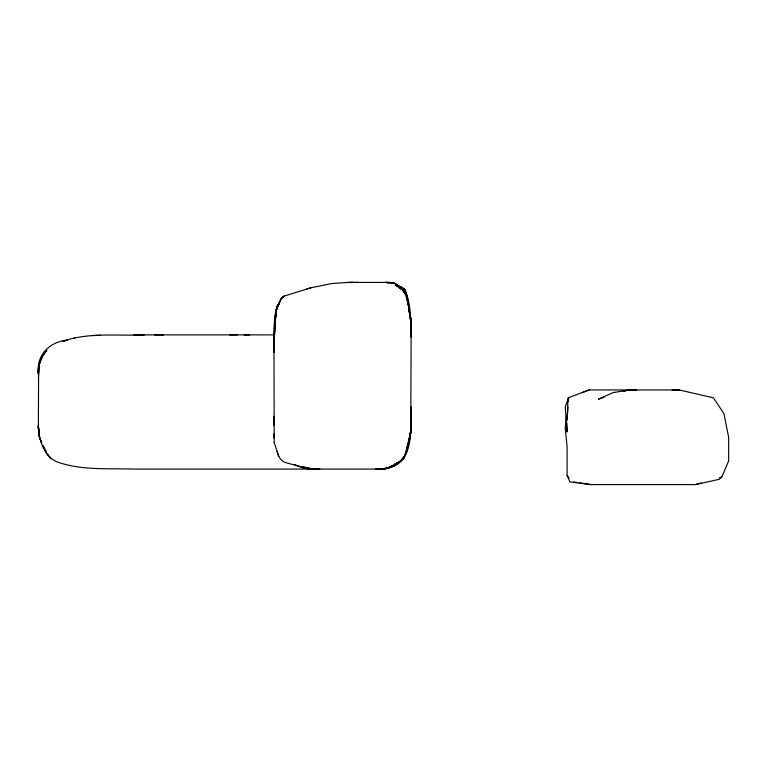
<?xml version="1.0" encoding="UTF-8"?>
<svg xmlns="http://www.w3.org/2000/svg" width="767" height="767" viewBox="0 0 767 767"><rect width="100%" height="100%" fill="white"/><g stroke="black" fill="none" stroke-linecap="round" stroke-linejoin="round"><path stroke-width="1.15" d="M273.934 347.413L273.944 345.658M273.838 350.298L273.963 340.174L274.202 442.645M407.613 300.012C406.155 291.431 398.552 282.774 389.454 282.409L346.866 282.457L331.728 283.55L310.894 287.807L284.26 296.081C269.802 309.437 275.727 334.038 273.838 351.948M411.141 414.218L410.805 424.132M411.141 406.932L410.949 415.081L411.141 407.296M411.141 420.968L410.661 432.252L409.175 440.028L410.661 432.252L411.141 420.968C410.824 438.542 410.096 463.91 388.342 467.774M273.944 341.948L273.838 352.417L274.912 324.729M409.482 439.501L410.767 431.591L411.141 419.252M411.141 418.792L410.767 431.591L409.444 439.788M411.141 417.114L410.767 428.341L411.141 414.611M410.767 431.591L411.141 331.248L410.728 319.177L407.143 297.701L410.767 319.887L411.141 334.623M274.27 334.23L273.924 342.533L276.264 309.81L275.027 323.789M38.35 372.551C36.25 354.575 50.651 341.296 67.678 340.078L62.894 341.344C88.962 332.034 117.322 336.138 144.378 334.872M38.35 372.724L38.647 365.917L38.35 427.392C39.098 440.45 44.17 456.691 57.285 461.955C81.714 470.622 107.936 468.273 133.391 469.068L380.72 469.068C393.72 469.02 406.961 459.452 407.833 445.828L406.136 452.444L403.672 458.292M274.356 333.156L273.953 342.494L275.612 313.837L277.501 305.525L276.13 310.204L275.353 317.624L276.379 309.082L278.766 303.866L276.858 307.893M411.141 422.416L410.566 433.959L406.155 452.338M42.942 355.466L46.845 350.26C41.734 356.051 38.302 363.577 38.35 371.372L39.817 361.746L38.647 366.262M38.35 373.337L38.647 368.237L38.35 374.104L38.714 370.739M273.963 335.936L274.519 327.221L274.394 329.139M275.123 321.574L275.631 314.614L275.046 321.661M38.35 371.372L38.858 365.274L42.358 357.125M410.767 430.939L408.955 441.121L406.174 450.133M567.983 407.066L567.091 420.191L568.079 397.843L589.161 389.952L679.303 389.952L713.463 397.843L723.904 413.614L728.65 437.276L728.65 460.938L721.814 477.026L719.158 479.337L695.439 484.591L591.06 484.591L569.977 481.964L567.091 475.396L567.091 446.48L565.231 428.072L566.458 416.654M568.385 401.103L568.625 397.527L565.231 407.047L567.091 432.022L566.803 422.588M275.037 321.747L276.379 309.082L279.754 302.582M38.35 376.818L38.791 371.88M275.248 318.487L276.072 311.028M275.468 316.781L276.264 309.532M38.35 373.778L38.714 370.576M410.585 431.831L405.877 452.913M275.612 313.837L277.146 307.481L275.813 312.38L276.417 310.089M276.13 310.204L277.587 305.496M278.258 305.065L281.614 297.817L284.26 296.081L281.614 297.817L280.281 299.926M403.365 459.05L406.031 452.54M405.244 453.144L405.772 451.984M277.424 306.685L277.999 305.477M278.44 304.537L279.332 302.658M42.837 356.147L44.285 353.203M43.527 354.67L46.058 351.161M402.042 458.666L403.413 457.218M396.836 462.885L388.246 468.186L379.847 469.068L386.99 468.349L391.352 466.518L386.146 468.503L379.847 469.068M394.727 464.093L399.703 461.561L403.845 458.052C397.498 463.882 389.694 469.26 380.72 469.068L386.261 468.503M386.99 468.349L391.611 466.183L386.99 468.349L378.39 469.068M582.038 392.589L589.161 389.952M604.06 397.411L598.413 399.156L613.149 392.589L626.639 390.432L636.6 389.952M623.255 391.477L626.639 390.432L635.018 390.355M695.439 484.591L701.172 482.951M719.523 477.678L721.814 477.026M310.894 287.807L306.858 288.91M73.9 338.142L74.744 337.95M386.357 468.234L381.324 468.848M381.046 468.79L384.66 468.493L380.365 468.829M375.638 469.068L381.851 468.762M92.05 335.543L100.419 335.323M352.59 282.409L346.866 282.457M245.977 334.872L244.222 334.901L249.726 334.872M359.014 282.409L350.337 282.457L354.153 282.457M672.122 390.019L679.303 389.952M237.434 334.872L229.544 334.872M154.646 334.901L163.563 334.872M133.813 334.901L274.471 334.872M319.887 469.068L308.478 468.541L313.837 468.838M294.614 464.591L303.876 468.167L313.971 469.068L306.378 468.541L300.837 467.151M313.971 469.068L303.876 468.167L299.974 466.576M388.639 282.678L386.031 282.409L387.958 282.601M386.031 282.409L388.179 282.639M573.793 481.983L577.244 482.51M579.545 482.855L591.06 484.591M390.844 282.898L391.4 282.994M303.176 466.815L310.664 468.57L299.542 466.451L287.615 463.143C281.681 462.242 278.431 457.027 277.088 451.696M395.542 284.653L401.87 287.376L404.679 289.514C410.767 302.639 410.575 317.653 411.141 331.843L410.268 314.432L410.422 315.716M398.898 287.472L400.834 288.795M397.498 285.132L394.88 283.33L389.454 282.409L394.88 283.33L401.045 288.891M402.771 290.127L405.935 293.847L407.584 299.59L405.685 293.109L405.935 293.847L403.317 290.444M46.25 452.703L50.977 458.771L46.864 453.489M567.091 475.396L568.98 478.071M405.685 294.825L403.269 291.029L403.806 291.882M278.718 456.116L274.202 442.636M406.011 295.899L408.293 305.4M405.877 291.968L407.593 298.747M408.504 306.455L410.978 323.204L410.268 314.432M409.137 310.252L409.453 312.553M409.185 310.558L409.473 312.648M410.767 319.887L409.942 313.051L410.882 321.977L409.971 313.157M38.35 427.392L39.155 436.346L41.658 442.875L39.155 436.346L38.35 426.366L38.695 429.51M38.35 426.366L38.781 430.508M273.838 434.352L274.202 438.034L273.838 433.978M38.35 424.928L38.887 433.806M274.202 425.158L273.838 416.299L273.953 419.501M410.728 319.177L411.141 331.248M411.141 331.843L410.882 321.507L411.141 334.393M410.891 324.355L411.141 336.099M410.882 324.93L411.141 336.751M411.141 335.38L410.978 325.304L411.141 336.953M410.949 428.36L410.067 436.969L410.949 428.36M395.149 465.205L390.326 467.314L395.149 465.205M392.042 466.47L386.712 468.503L392.042 466.47M387.651 282.524L386.664 282.409L391.534 283.004L387.651 282.524M402.215 289.332L395.226 284.854L402.56 289.955L405.753 293.866L402.215 289.332M403.193 288.43L401.256 287.155L404.679 289.514L406.788 295.554L404.679 289.514L403.193 288.43M46.221 451.897L43.182 445.876L46.221 451.897M39.28 434.745L39.021 432.607L39.28 434.745M274.212 425.043L273.838 417.21L274.202 425.139"/></g></svg>
